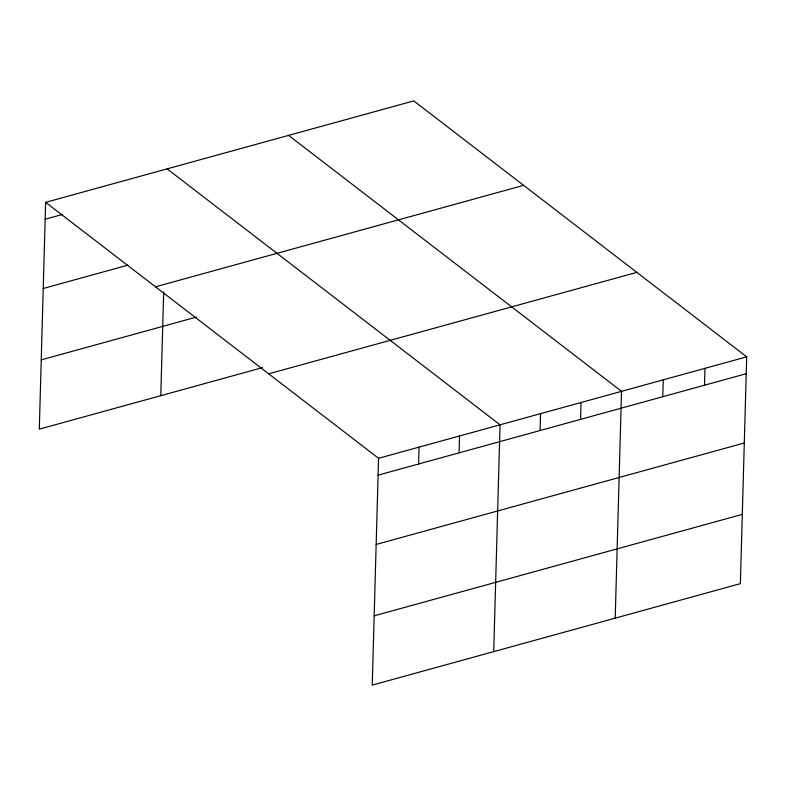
<?xml version="1.0" encoding="UTF-8"?>
<svg xmlns="http://www.w3.org/2000/svg" width="786" height="786" viewBox="0 0 786 786"><rect width="100%" height="100%" fill="white"/><g stroke="black" fill="none" stroke-linecap="round" stroke-linejoin="round"><path stroke-width="1.18" d="M45.637 202.346L378.567 458.297L372.23 685.107L740.363 583.654L746.7 356.844L413.77 100.893L45.637 202.346L39.3 429.156L262.603 367.612M160.786 395.672L163.685 291.891M418.584 464.005L419.056 447.136M459.083 452.844L459.555 435.984M493.716 651.633L500.053 424.823L167.123 168.862M540.07 430.522L540.542 413.662M580.569 419.37L581.041 402.501M615.202 618.15L621.53 391.34L288.609 135.389M662.785 396.704L663.256 379.844M704.511 385.209L704.973 368.339M45.166 219.215L62.516 214.431M43.23 288.491L127.686 265.216M155.5 286.811L523.643 185.358M41.236 359.87L196.274 317.141M268.694 373.831L636.837 272.378M378.567 458.297L746.7 356.844M378.095 475.166L746.228 373.714M376.16 544.452L744.293 442.99M374.165 615.831L742.298 514.378"/></g></svg>
